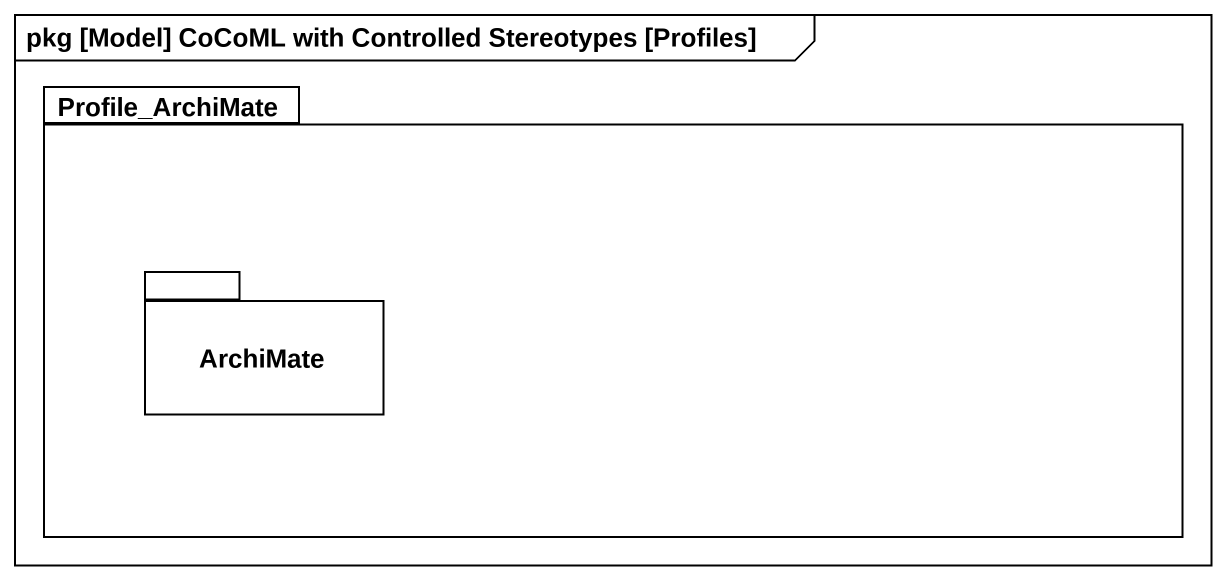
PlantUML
@startuml
mainframe pkg [Model] CoCoML with Controlled Stereotypes [Profiles]
package Profile_ArchiMate {
  package ArchiMate {
  }
}
@enduml
